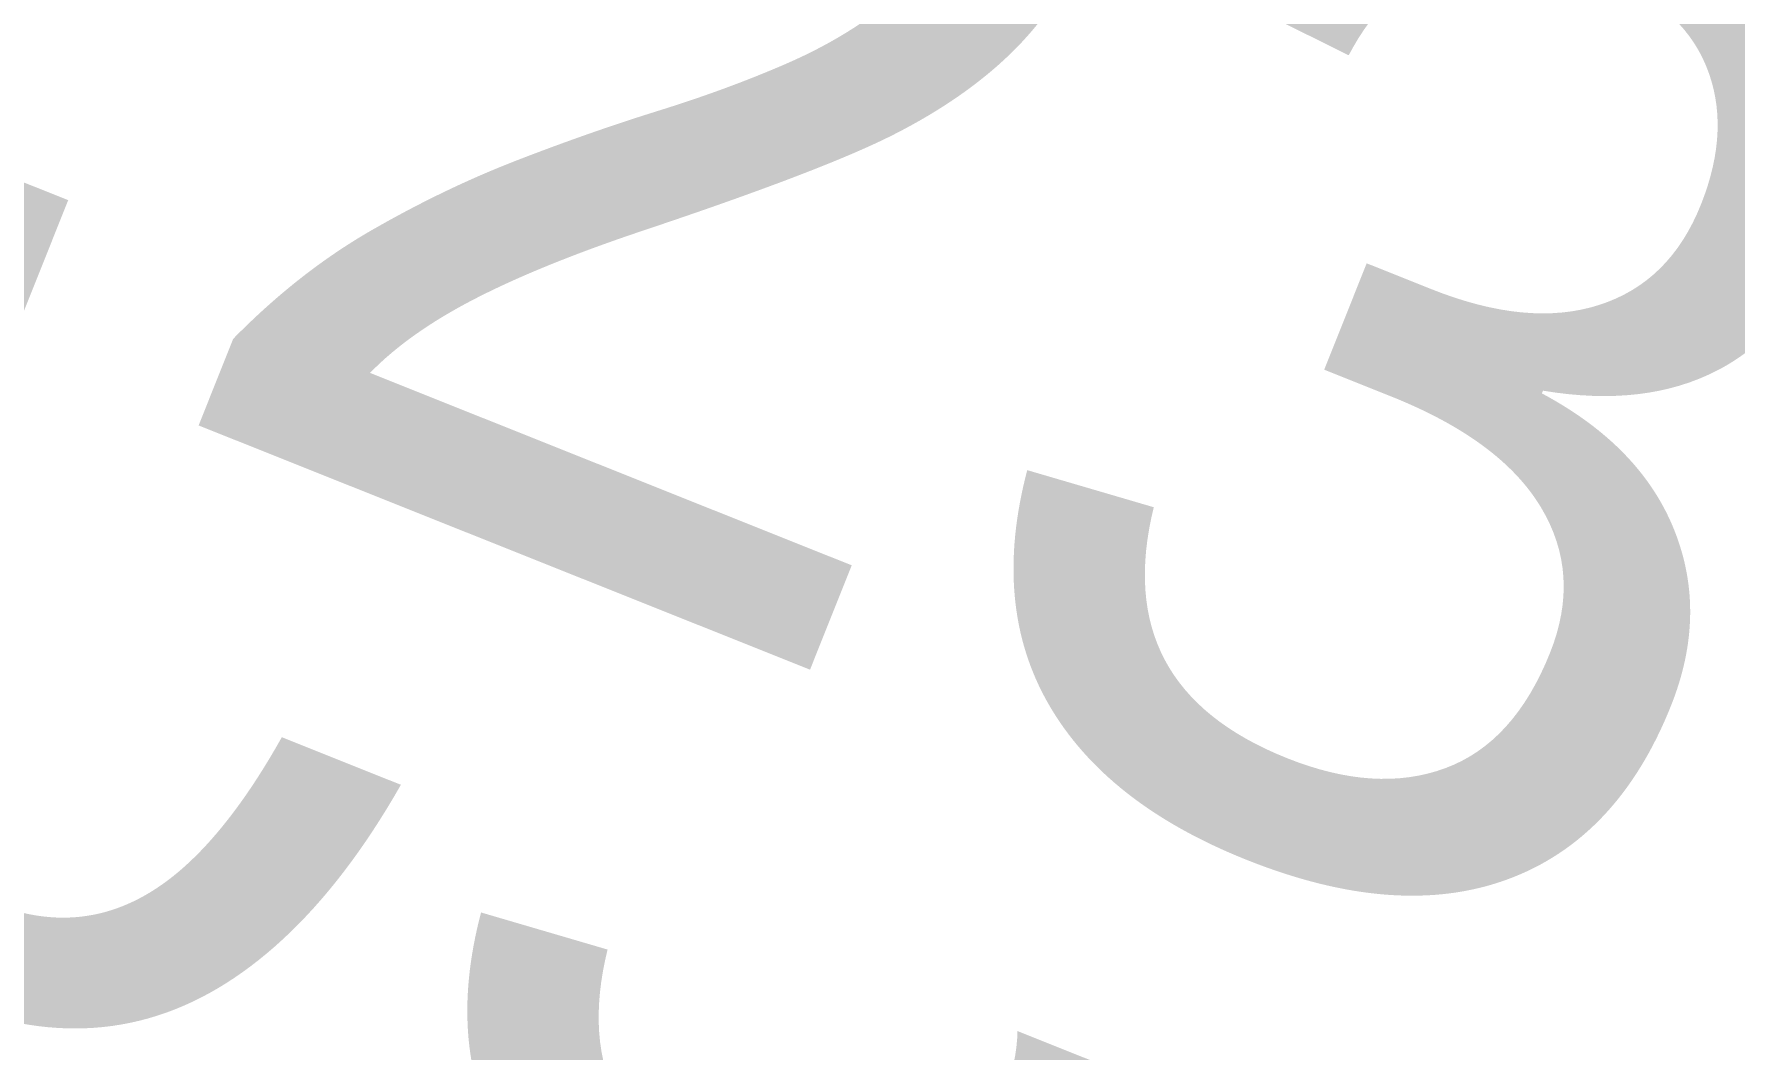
# Model space of a CAD drawing. Header units: metres. Extents: x -207 to 292, y -187 to 169.
# Drawn here: x -56.593 to -54.744, y -76.252 to -75.147 of the extents above; entities that cross this region are included whole.
import ezdxf

# ---------------------------------------------------------------- set-up
doc = ezdxf.new("R2010")
doc.units = ezdxf.units.M
for name, color, linetype, lineweight in [('C-TOPO', 7, 'Continuous', 9), ('C-TOPO-LABL', 7, 'Continuous', 9), ('C-TOPO-MINR', 7, 'Continuous', 9), ('solera', 7, 'Continuous', 35)]:
    doc.layers.add(name, color=color, linetype=linetype, lineweight=lineweight)
doc.layers.add('PR10-ARQ-PL-001-Emplazamiento-C-1_dwg', color=7, linetype='Continuous', lineweight=9, true_color=0x767676)
doc.styles.add('Arial_2', font='arial.ttf', dxfattribs={"height": 1.125})

# ---------------------------------------------------------------- blocks, each defined once
blk = doc.blocks.new('PR10-ARQ-PL-001-Emplazamiento-C-1_dwg-674643-PLANTA EMPLAZAMIENTO ACTUALIZADO')
at = {"layer": 'C-TOPO', "flags": 128}
for points in [[(-45.1633, -13.6217), (-58.6543, -47.8947), (-65.3734, -64.9642), (-65.5549, -65.8114), (-65.638, -66.6738), (-65.6215, -67.5401), (-65.5057, -68.3987), (-65.2922, -69.2384), (-65.2408, -69.3733), (-64.9836, -70.048), (-64.5842, -70.8169), (-64.0992, -71.5348), (-63.535, -72.1923), (-62.899, -72.7808), (-62.1997, -73.2923), (-61.4463, -73.7202), (-49.7008, -78.3357), (-47.3327, -79.2663), (-34.5353, -84.2951), (-34.5071, -84.3062), (-33.6574, -84.4757), (-32.7939, -84.5477), (-31.9279, -84.5212)], [(-31.9279, -84.5212), (-32.7939, -84.5477), (-33.6574, -84.4757), (-34.5071, -84.3062), (-34.5353, -84.2951), (-47.3327, -79.2663), (-49.7008, -78.3357), (-61.4463, -73.7202), (-62.1997, -73.2923), (-62.899, -72.7808), (-63.535, -72.1923), (-64.0992, -71.5348), (-64.5842, -70.8169), (-64.9836, -70.048), (-65.2408, -69.3733), (-65.2922, -69.2384), (-65.5057, -68.3987), (-65.6215, -67.5401), (-65.638, -66.6738), (-65.5549, -65.8114), (-65.3734, -64.9642), (-58.6543, -47.8947), (-45.1633, -13.6217)], [(-38.5222, 3.3725), (-63.7955, -60.7665), (-64.7868, -63.3025), (-65.4417, -65.5595), (-65.5127, -67.7955), (-65.1875, -69.3405), (-63.7201, -71.9055), (-61.8561, -73.5375), (-59.3298, -74.6215), (-56.1311, -75.9085), (-44.7275, -80.4825), (-36.2103, -83.8085), (-33.8783, -84.4315), (-31.1411, -84.3925), (-28.353, -83.2365), (-25.9685, -80.4715), (-25.0393, -78.3455), (-19.5485, -64.5105), (-16.745, -57.4445), (-5.944, -30.1085), (-2.2967, -20.7935)], [(-49.1653, -77.4311), (-52.133, -76.2503), (-52.2839, -76.1902), (-54.1298, -75.4557), (-54.1645, -75.4419), (-55.8414, -74.7747), (-58.7005, -73.6371), (-59.0491, -73.4984), (-58.7005, -73.6371), (-55.8414, -74.7747), (-54.1645, -75.4419), (-54.1298, -75.4557), (-52.2839, -76.1902), (-52.133, -76.2503), (-49.1653, -77.4311)]]:
    blk.add_lwpolyline(points, dxfattribs=at)
at = {"layer": 'C-TOPO-MINR', "color": 9, "true_color": 0xc0c0c0, "flags": 128}
for points in [[(-49.2532, -78.5157), (-52.2803, -77.3144), (-52.544, -77.2221), (-52.5544, -77.2258), (-54.3816, -76.5088), (-54.5084, -76.4483), (-55.9775, -75.8753), (-56.1123, -75.822), (-59.0674, -74.6418)], [(-58.8886, -73.9314), (-56.8386, -74.8138), (-55.9687, -75.1612), (-54.8042, -75.6218), (-54.2834, -75.8249), (-53.1194, -76.3798), (-52.392, -76.6653), (-52.2936, -76.6302), (-49.813, -77.4988)]]:
    blk.add_lwpolyline(points, dxfattribs=at)
at = {"layer": 'solera'}
blk.add_line((-61.4463, -73.7202), (-34.5071, -84.3062), dxfattribs=at)
at = {"layer": 'C-TOPO-LABL', "char_height": 1.125, "width": 5.2338, "attachment_point": 1, "rotation": 338.2291, "line_spacing_factor": 0.941778, "style": 'Arial_2'}
for s, insert in [(' 24.23', (-58.5074, -73.5335)), (' 24.03', (-59.1013, -74.0145))]:
    blk.add_mtext(s, dxfattribs=dict(at, insert=insert))

msp = doc.modelspace()

# ---------------------------------------------------------------- linework, layer by layer
at = {"layer": 'C-TOPO'}
for p, q in [((-61.4463, -73.7202), (-49.7008, -78.3357)), ((-49.7008, -78.3357), (-61.4463, -73.7202)), ((-59.3298, -74.6215), (-56.1311, -75.9085)), ((-54.1645, -75.4419), (-55.8414, -74.7747)), ((-55.8414, -74.7747), (-54.1645, -75.4419)), ((-56.1311, -75.9085), (-44.7275, -80.4825))]:
    msp.add_line(p, q, dxfattribs=at)
at = {"layer": 'C-TOPO-MINR', "color": 9, "true_color": 0xc0c0c0, "flags": 128}
for points in [[(-58.8886, -73.9314), (-56.8386, -74.8138), (-55.9687, -75.1612), (-54.8042, -75.6218), (-54.2834, -75.8249), (-53.1194, -76.3798), (-52.392, -76.6653), (-52.2936, -76.6302), (-49.813, -77.4988)], [(-59.0674, -74.6418), (-56.1123, -75.822), (-55.9775, -75.8753), (-54.5084, -76.4483), (-54.3816, -76.5088), (-52.5544, -77.2258), (-52.544, -77.2221), (-52.2803, -77.3144), (-49.2532, -78.5157)]]:
    msp.add_lwpolyline(points, dxfattribs=at)

# ---------------------------------------------------------------- block references
at = {"layer": 'PR10-ARQ-PL-001-Emplazamiento-C-1_dwg', "color": 7}
msp.add_blockref('PR10-ARQ-PL-001-Emplazamiento-C-1_dwg-674643-PLANTA EMPLAZAMIENTO ACTUALIZADO', (0, 0), dxfattribs=at)

# ---------------------------------------------------------------- next in the draw order: texts
at = {"layer": 'C-TOPO-LABL', "insert": (-59.0985, -74.0074), "char_height": 1.125, "width": 5.742491, "attachment_point": 1, "rotation": 338.2291, "line_spacing_factor": 0.941778, "style": 'Arial_2', "bg_fill": 3, "box_fill_scale": 1.25, "bg_fill_color": 256, "bg_fill_true_color": 13158600, "bg_fill_transparency": 0}
msp.add_mtext(' 24.03 ', dxfattribs=at)

# ---------------------------------------------------------------- next in the draw order: texts
at = {"layer": 'C-TOPO-LABL', "insert": (-58.5046, -73.5265), "char_height": 1.125, "width": 5.742491, "attachment_point": 1, "rotation": 338.2291, "line_spacing_factor": 0.941778, "style": 'Arial_2', "bg_fill": 3, "box_fill_scale": 1.25, "bg_fill_color": 256, "bg_fill_true_color": 13158600, "bg_fill_transparency": 0}
msp.add_mtext(' 24.23 ', dxfattribs=at)

doc.saveas('drawing.dxf')
